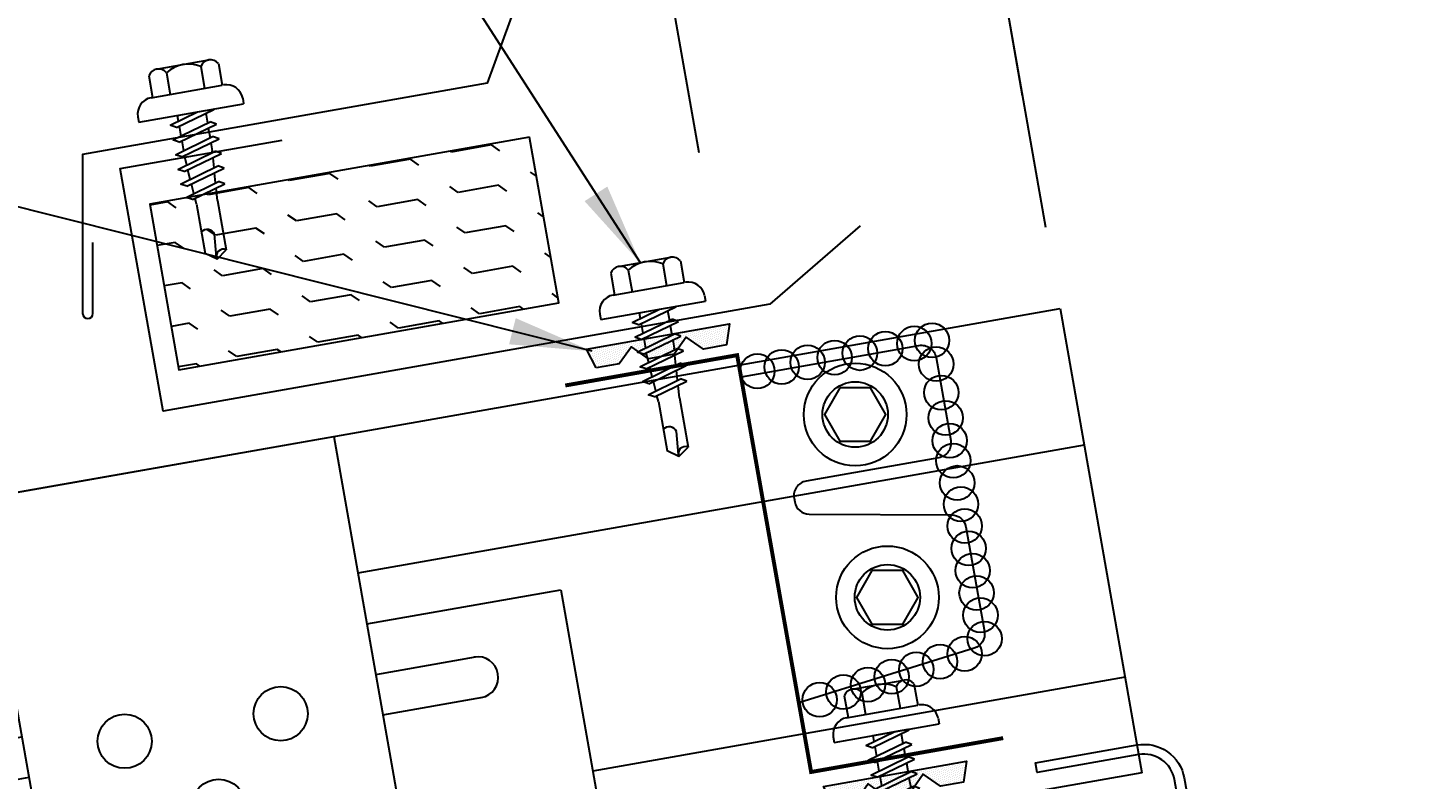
# Model space of a CAD drawing. Extents: x 0.1 to 45.2, y 9.8 to 35.6.
# Drawn here: x 11.17 to 19.65, y 22.79 to 27.36 of the extents above; entities that cross this region are included whole.
import ezdxf

# ---------------------------------------------------------------- set-up
doc = ezdxf.new("R2010")
doc.units = 0
doc.header["$LTSCALE"] = 4
doc.header["$MEASUREMENT"] = 0
doc.layers.get('0').update_dxf_attribs({"linetype": 'CONTINUOUS'})
doc.layers.get('DEFPOINTS').update_dxf_attribs({"linetype": 'CONTINUOUS'})
for name, color, linetype in [('CLIP', 5, 'CONTINUOUS'), ('CLO', 3, 'CONTINUOUS'), ('DIM', 2, 'CONTINUOUS'), ('FASTENER', 9, 'CONTINUOUS'), ('HATCH', 8, 'CONTINUOUS'), ('PANEL', 11, 'CONTINUOUS'), ('STLA', 10, 'CONTINUOUS'), ('TAPE', 8, 'CONTINUOUS'), ('THERMAL', 8, 'CONTINUOUS'), ('TRIM', 6, 'CONTINUOUS')]:
    doc.layers.add(name, color=color, linetype=linetype)
doc.styles.add('TEXT1', font='ROMANS.shx', dxfattribs={"width": 0.75, "height": 0.375})
doc.dimstyles.new('DETAIL', dxfattribs={"dimscale": 4, "dimtxt": 0.09375, "dimasz": 0.0625, "dimexe": 0.0625, "dimexo": 0.125, "dimgap": 0.0625, "dimtad": 1, "dimdec": 4, "dimzin": 3, "dimdsep": 46, "dimlunit": 4, "dimtxsty": 'TEXT1', "dimblk": 'ARCHTICK', "dimcen": 0.0625, "dimclrd": 7, "dimclre": 7, "dimclrt": 2, "dimadec": 0, "dimazin": 0, "dimtfac": 0.59375, "dimtdec": 4, "dimtmove": 0, "dimatfit": 3, "dimfxl": 0, "dimfrac": 2, "dimtolj": 1, "dimtzin": 3, "dimarcsym": 0})
doc.dimstyles.new('DETAIL$7', dxfattribs={"dimscale": 4, "dimtxt": 0.09375, "dimasz": 0.125, "dimexe": 0.0625, "dimexo": 0.125, "dimgap": 0.0625, "dimtad": 1, "dimdec": 4, "dimzin": 3, "dimdsep": 46, "dimlunit": 4, "dimtxsty": 'TEXT1', "dimblk": 'ARCHTICK', "dimcen": 0.0625, "dimclrd": 7, "dimclre": 7, "dimclrt": 2, "dimadec": 0, "dimazin": 0, "dimtfac": 1, "dimtdec": 4, "dimtmove": 0, "dimatfit": 3, "dimfxl": 0, "dimfrac": 2, "dimtolj": 1, "dimtzin": 3, "dimarcsym": 0})

# ---------------------------------------------------------------- blocks, each defined once
blk = doc.blocks.new('_ArchTick')
at = {"color": 0, "linetype": 'ByBlock', "const_width": 0.15}
blk.add_lwpolyline([(-0.5, -0.5), (0.5, 0.5)], dxfattribs=at)
blk = doc.blocks.new('*D6')
at = {"layer": 'DEFPOINTS', "color": 0}
for p in [(14.2039, 32.5458), (17.3093, 26.4518), (15.3397, 26.1045)]:
    blk.add_point(p, dxfattribs=at)
at = {"layer": 'DIM', "color": 7, "lineweight": -2}
for p, q in [((17.2225, 26.9442), (16.1301, 33.1393)), ((16.1735, 32.8931), (14.2039, 32.5458)), ((15.2529, 26.5969), (14.1605, 32.792))]:
    blk.add_line(p, q, dxfattribs=at)
at = {"layer": 'DIM', "color": 7, "lineweight": -2, "xscale": 0.25, "yscale": 0.25, "zscale": 0.25}
for p, rotation in [((16.1735, 32.8931), 9.999999999999886), ((14.2039, 32.5458), 189.9999999999999)]:
    blk.add_blockref('_ArchTick', p, dxfattribs=dict(at, rotation=rotation))
at = {"layer": 'DIM', "color": 2, "insert": (15.1066, 33.1855), "char_height": 0.375, "attachment_point": 5, "rotation": 10, "style": 'TEXT1'}
blk.add_mtext('\\A1;2"', dxfattribs=at)
blk = doc.blocks.new('*D5')
at = {"layer": 'DEFPOINTS', "color": 0}
for p in [(21.0976, 33.7613), (17.4506, 25.6508), (22.9585, 23.2076)]:
    blk.add_point(p, dxfattribs=at)
at = {"layer": 'DIM', "color": 7, "lineweight": -2}
for p, q in [((22.8717, 23.7), (21.0542, 34.0075)), ((16.1735, 32.8931), (21.0976, 33.7613)), ((17.3637, 26.1432), (16.1301, 33.1393))]:
    blk.add_line(p, q, dxfattribs=at)
at = {"layer": 'DIM', "color": 7, "lineweight": -2, "xscale": 0.25, "yscale": 0.25, "zscale": 0.25}
for p, rotation in [((21.0976, 33.7613), 10), ((16.1735, 32.8931), 190)]:
    blk.add_blockref('_ArchTick', p, dxfattribs=dict(at, rotation=rotation))
at = {"layer": 'DIM', "color": 2, "insert": (18.5534, 33.7932), "char_height": 0.375, "attachment_point": 5, "rotation": 10, "style": 'TEXT1'}
blk.add_mtext('\\A1;5"', dxfattribs=at)
blk = doc.blocks.new('A$C40D92978')
at = {"layer": 'CLO', "const_width": 0.0239}
blk.add_lwpolyline([(2.668, 0.22), (1.4986, 0.0138), (1.0484, 2.5509), (0.0021, 2.3664)], dxfattribs=at)
at = {"layer": 'CLO'}
blk.add_lwpolyline([(1.0744, 2.4192), (2.1552, 2.6098, -0.414214), (2.2595, 2.5368), (2.3487, 2.031, -0.414214), (2.2757, 1.9268), (1.4681, 1.7844, 0.414214), (1.3951, 1.6801), (1.399, 1.6581, 0.362577), (1.4872, 1.5837), (2.3532, 1.5794, -0.362577), (2.4414, 1.5051), (2.5536, 0.8692, -0.377256), (2.4917, 0.7677), (1.4244, 0.4348)], format="xyb", dxfattribs=at)
blk = doc.blocks.new('*X8')
at = {"color": 0}
for p, q in [((-0.4336, 0.1348), (-0.4336, 0.1348)), ((-0.4336, 0.123), (-0.4336, 0.123)), ((-0.4219, 0.1406), (-0.4219, 0.1406)), ((-0.4219, 0.1289), (-0.4219, 0.1289)), ((-0.4219, 0.1172), (-0.4219, 0.1172)), ((-0.4219, 0.1055), (-0.4219, 0.1055)), ((-0.4219, 0.0937), (-0.4219, 0.0937)), ((-0.4102, 0.1348), (-0.4102, 0.1348)), ((-0.4102, 0.123), (-0.4102, 0.123)), ((-0.4102, 0.1113), (-0.4102, 0.1113)), ((-0.4102, 0.0996), (-0.4102, 0.0996)), ((-0.4102, 0.0879), (-0.4102, 0.0879)), ((-0.3984, 0.1406), (-0.3984, 0.1406)), ((-0.3984, 0.1289), (-0.3984, 0.1289)), ((-0.3984, 0.1172), (-0.3984, 0.1172)), ((-0.3984, 0.1055), (-0.3984, 0.1055)), ((-0.3984, 0.0937), (-0.3984, 0.0937)), ((-0.3867, 0.1348), (-0.3867, 0.1348)), ((-0.3867, 0.123), (-0.3867, 0.123)), ((-0.3867, 0.1113), (-0.3867, 0.1113)), ((-0.3867, 0.0996), (-0.3867, 0.0996)), ((-0.3867, 0.0879), (-0.3867, 0.0879)), ((-0.375, 0.1406), (-0.375, 0.1406)), ((-0.375, 0.1289), (-0.375, 0.1289)), ((-0.375, 0.1172), (-0.375, 0.1172)), ((-0.375, 0.1055), (-0.375, 0.1055)), ((-0.375, 0.0937), (-0.375, 0.0937)), ((-0.3633, 0.1348), (-0.3633, 0.1348)), ((-0.3633, 0.123), (-0.3633, 0.123)), ((-0.3633, 0.1113), (-0.3633, 0.1113)), ((-0.3633, 0.0996), (-0.3633, 0.0996)), ((-0.3633, 0.0879), (-0.3633, 0.0879)), ((-0.3516, 0.1406), (-0.3516, 0.1406)), ((-0.3516, 0.1289), (-0.3516, 0.1289)), ((-0.3516, 0.1172), (-0.3516, 0.1172)), ((-0.3516, 0.1055), (-0.3516, 0.1055)), ((-0.3516, 0.0937), (-0.3516, 0.0937)), ((-0.3398, 0.1348), (-0.3398, 0.1348)), ((-0.3398, 0.123), (-0.3398, 0.123)), ((-0.3398, 0.1113), (-0.3398, 0.1113)), ((-0.3398, 0.0996), (-0.3398, 0.0996)), ((-0.3398, 0.0879), (-0.3398, 0.0879)), ((-0.3281, 0.1406), (-0.3281, 0.1406)), ((-0.3281, 0.1289), (-0.3281, 0.1289)), ((-0.3281, 0.1172), (-0.3281, 0.1172)), ((-0.3281, 0.1055), (-0.3281, 0.1055)), ((-0.3281, 0.0937), (-0.3281, 0.0937)), ((-0.3164, 0.1348), (-0.3164, 0.1348)), ((-0.3164, 0.123), (-0.3164, 0.123)), ((-0.3164, 0.1113), (-0.3164, 0.1113)), ((-0.3164, 0.0996), (-0.3164, 0.0996)), ((-0.3164, 0.0879), (-0.3164, 0.0879)), ((-0.3047, 0.1406), (-0.3047, 0.1406)), ((-0.3047, 0.1289), (-0.3047, 0.1289)), ((-0.3047, 0.1172), (-0.3047, 0.1172)), ((-0.3047, 0.1055), (-0.3047, 0.1055)), ((-0.3047, 0.0937), (-0.3047, 0.0937)), ((-0.293, 0.1348), (-0.293, 0.1348)), ((-0.293, 0.123), (-0.293, 0.123)), ((-0.293, 0.1113), (-0.293, 0.1113)), ((-0.293, 0.0996), (-0.293, 0.0996)), ((-0.293, 0.0879), (-0.293, 0.0879)), ((-0.2812, 0.1406), (-0.2812, 0.1406)), ((-0.2812, 0.1289), (-0.2812, 0.1289)), ((-0.2812, 0.1172), (-0.2812, 0.1172)), ((-0.2812, 0.1055), (-0.2812, 0.1055)), ((-0.2812, 0.0937), (-0.2812, 0.0937)), ((-0.2695, 0.1348), (-0.2695, 0.1348)), ((-0.2695, 0.123), (-0.2695, 0.123)), ((-0.2695, 0.1113), (-0.2695, 0.1113)), ((-0.2695, 0.0996), (-0.2695, 0.0996)), ((-0.2695, 0.0879), (-0.2695, 0.0879)), ((-0.2578, 0.1406), (-0.2578, 0.1406)), ((-0.2578, 0.1289), (-0.2578, 0.1289)), ((-0.2578, 0.1172), (-0.2578, 0.1172)), ((-0.2578, 0.1055), (-0.2578, 0.1055)), ((-0.2578, 0.0937), (-0.2578, 0.0937)), ((-0.2461, 0.1348), (-0.2461, 0.1348)), ((-0.2461, 0.123), (-0.2461, 0.123)), ((-0.2461, 0.1113), (-0.2461, 0.1113)), ((-0.2461, 0.0996), (-0.2461, 0.0996)), ((-0.2461, 0.0879), (-0.2461, 0.0879)), ((-0.2344, 0.1406), (-0.2344, 0.1406)), ((-0.2344, 0.1289), (-0.2344, 0.1289)), ((-0.2344, 0.1172), (-0.2344, 0.1172)), ((-0.2344, 0.1055), (-0.2344, 0.1055)), ((-0.2344, 0.0937), (-0.2344, 0.0937)), ((-0.2227, 0.1348), (-0.2227, 0.1348)), ((-0.2227, 0.123), (-0.2227, 0.123)), ((-0.2227, 0.1113), (-0.2227, 0.1113)), ((-0.2227, 0.0996), (-0.2227, 0.0996)), ((-0.2227, 0.0879), (-0.2227, 0.0879)), ((-0.2109, 0.1406), (-0.2109, 0.1406)), ((-0.2109, 0.1289), (-0.2109, 0.1289)), ((-0.2109, 0.1172), (-0.2109, 0.1172)), ((-0.2109, 0.1055), (-0.2109, 0.1055)), ((-0.2109, 0.0937), (-0.2109, 0.0937)), ((-0.1992, 0.1348), (-0.1992, 0.1348)), ((-0.1992, 0.123), (-0.1992, 0.123)), ((-0.1992, 0.1113), (-0.1992, 0.1113)), ((-0.1992, 0.0996), (-0.1992, 0.0996)), ((-0.1992, 0.0879), (-0.1992, 0.0879)), ((-0.1875, 0.1406), (-0.1875, 0.1406)), ((-0.1875, 0.1289), (-0.1875, 0.1289)), ((-0.1875, 0.1172), (-0.1875, 0.1172)), ((-0.1875, 0.1055), (-0.1875, 0.1055)), ((-0.1875, 0.0937), (-0.1875, 0.0937)), ((-0.1758, 0.1348), (-0.1758, 0.1348)), ((-0.1758, 0.123), (-0.1758, 0.123)), ((-0.1758, 0.1113), (-0.1758, 0.1113)), ((-0.1641, 0.1406), (-0.1641, 0.1406)), ((-0.1641, 0.1289), (-0.1641, 0.1289)), ((-0.1641, 0.1172), (-0.1641, 0.1172)), ((-0.1641, 0.1055), (-0.1641, 0.1055)), ((-0.1523, 0.1348), (-0.1523, 0.1348)), ((-0.1523, 0.123), (-0.1523, 0.123)), ((-0.1523, 0.1113), (-0.1523, 0.1113)), ((-0.1523, 0.0996), (-0.1523, 0.0996)), ((-0.1406, 0.1406), (-0.1406, 0.1406)), ((-0.1406, 0.1289), (-0.1406, 0.1289)), ((-0.1406, 0.1172), (-0.1406, 0.1172)), ((-0.1406, 0.1055), (-0.1406, 0.1055)), ((-0.1406, 0.0937), (-0.1406, 0.0937)), ((-0.1289, 0.1348), (-0.1289, 0.1348)), ((-0.1289, 0.123), (-0.1289, 0.123)), ((-0.1289, 0.1113), (-0.1289, 0.1113)), ((-0.1289, 0.0996), (-0.1289, 0.0996)), ((-0.1289, 0.0879), (-0.1289, 0.0879)), ((-0.1172, 0.1406), (-0.1172, 0.1406)), ((-0.1172, 0.1289), (-0.1172, 0.1289)), ((-0.1172, 0.1172), (-0.1172, 0.1172)), ((-0.1172, 0.1055), (-0.1172, 0.1055)), ((-0.1172, 0.0937), (-0.1172, 0.0937)), ((-0.1055, 0.1348), (-0.1055, 0.1348)), ((-0.1055, 0.123), (-0.1055, 0.123)), ((-0.1055, 0.1113), (-0.1055, 0.1113)), ((-0.1055, 0.0996), (-0.1055, 0.0996)), ((-0.1055, 0.0879), (-0.1055, 0.0879)), ((-0.0937, 0.1406), (-0.0937, 0.1406)), ((-0.0937, 0.1289), (-0.0937, 0.1289)), ((-0.0937, 0.1172), (-0.0937, 0.1172)), ((-0.0937, 0.1055), (-0.0937, 0.1055)), ((-0.0937, 0.0937), (-0.0937, 0.0937)), ((-0.082, 0.1348), (-0.082, 0.1348)), ((-0.082, 0.123), (-0.082, 0.123)), ((-0.082, 0.1113), (-0.082, 0.1113)), ((-0.082, 0.0996), (-0.082, 0.0996)), ((-0.082, 0.0879), (-0.082, 0.0879)), ((-0.0703, 0.1406), (-0.0703, 0.1406)), ((-0.0703, 0.1289), (-0.0703, 0.1289)), ((-0.0703, 0.1172), (-0.0703, 0.1172)), ((-0.0703, 0.1055), (-0.0703, 0.1055)), ((-0.0703, 0.0937), (-0.0703, 0.0937)), ((-0.0586, 0.1348), (-0.0586, 0.1348)), ((-0.0586, 0.123), (-0.0586, 0.123)), ((-0.0586, 0.1113), (-0.0586, 0.1113)), ((-0.0586, 0.0996), (-0.0586, 0.0996)), ((-0.0586, 0.0879), (-0.0586, 0.0879)), ((-0.0469, 0.1406), (-0.0469, 0.1406)), ((-0.0469, 0.1289), (-0.0469, 0.1289)), ((-0.0469, 0.1172), (-0.0469, 0.1172)), ((-0.0469, 0.1055), (-0.0469, 0.1055)), ((-0.0469, 0.0937), (-0.0469, 0.0937)), ((-0.0352, 0.1348), (-0.0352, 0.1348)), ((-0.0352, 0.123), (-0.0352, 0.123)), ((-0.0352, 0.1113), (-0.0352, 0.1113)), ((-0.0352, 0.0996), (-0.0352, 0.0996)), ((-0.0352, 0.0879), (-0.0352, 0.0879)), ((-0.0234, 0.1406), (-0.0234, 0.1406)), ((-0.0234, 0.1289), (-0.0234, 0.1289)), ((-0.0234, 0.1172), (-0.0234, 0.1172)), ((-0.0234, 0.1055), (-0.0234, 0.1055)), ((-0.0234, 0.0937), (-0.0234, 0.0937)), ((-0.0117, 0.1348), (-0.0117, 0.1348)), ((-0.0117, 0.123), (-0.0117, 0.123)), ((-0.0117, 0.1113), (-0.0117, 0.1113)), ((-0.0117, 0.0996), (-0.0117, 0.0996)), ((-0.0117, 0.0879), (-0.0117, 0.0879)), ((0, 0.1406), (0, 0.1406)), ((0, 0.1289), (0, 0.1289)), ((0, 0.1172), (0, 0.1172)), ((0, 0.1055), (0, 0.1055)), ((0, 0.0937), (0, 0.0937)), ((0.0117, 0.1348), (0.0117, 0.1348)), ((0.0117, 0.123), (0.0117, 0.123)), ((0.0117, 0.1113), (0.0117, 0.1113)), ((0.0117, 0.0996), (0.0117, 0.0996)), ((0.0117, 0.0879), (0.0117, 0.0879)), ((0.0234, 0.1406), (0.0234, 0.1406)), ((0.0234, 0.1289), (0.0234, 0.1289)), ((0.0234, 0.1172), (0.0234, 0.1172)), ((0.0234, 0.1055), (0.0234, 0.1055)), ((0.0234, 0.0937), (0.0234, 0.0937)), ((0.0352, 0.1348), (0.0352, 0.1348)), ((0.0352, 0.123), (0.0352, 0.123)), ((0.0352, 0.1113), (0.0352, 0.1113)), ((0.0352, 0.0996), (0.0352, 0.0996)), ((0.0352, 0.0879), (0.0352, 0.0879)), ((0.0469, 0.1406), (0.0469, 0.1406)), ((0.0469, 0.1289), (0.0469, 0.1289)), ((0.0469, 0.1172), (0.0469, 0.1172)), ((0.0469, 0.1055), (0.0469, 0.1055)), ((0.0469, 0.0937), (0.0469, 0.0937)), ((0.0586, 0.1348), (0.0586, 0.1348)), ((0.0586, 0.123), (0.0586, 0.123)), ((0.0586, 0.1113), (0.0586, 0.1113)), ((0.0586, 0.0996), (0.0586, 0.0996)), ((0.0586, 0.0879), (0.0586, 0.0879)), ((0.0703, 0.1406), (0.0703, 0.1406)), ((0.0703, 0.1289), (0.0703, 0.1289)), ((0.0703, 0.1172), (0.0703, 0.1172)), ((0.0703, 0.1055), (0.0703, 0.1055)), ((0.0703, 0.0937), (0.0703, 0.0937)), ((0.082, 0.1348), (0.082, 0.1348)), ((0.082, 0.123), (0.082, 0.123)), ((0.082, 0.1113), (0.082, 0.1113)), ((0.082, 0.0996), (0.082, 0.0996)), ((0.082, 0.0879), (0.082, 0.0879)), ((0.0937, 0.1406), (0.0937, 0.1406)), ((0.0937, 0.1289), (0.0937, 0.1289)), ((0.0937, 0.1172), (0.0937, 0.1172)), ((0.0937, 0.1055), (0.0937, 0.1055)), ((0.0937, 0.0937), (0.0937, 0.0937)), ((0.1055, 0.1348), (0.1055, 0.1348)), ((0.1055, 0.123), (0.1055, 0.123)), ((0.1055, 0.1113), (0.1055, 0.1113)), ((0.1055, 0.0996), (0.1055, 0.0996)), ((0.1055, 0.0879), (0.1055, 0.0879)), ((0.1172, 0.1406), (0.1172, 0.1406)), ((0.1172, 0.1289), (0.1172, 0.1289)), ((0.1172, 0.1172), (0.1172, 0.1172)), ((0.1172, 0.1055), (0.1172, 0.1055)), ((0.1172, 0.0937), (0.1172, 0.0937)), ((0.1289, 0.1348), (0.1289, 0.1348)), ((0.1289, 0.123), (0.1289, 0.123)), ((0.1289, 0.1113), (0.1289, 0.1113)), ((0.1289, 0.0996), (0.1289, 0.0996)), ((0.1289, 0.0879), (0.1289, 0.0879)), ((0.1406, 0.1406), (0.1406, 0.1406)), ((0.1406, 0.1289), (0.1406, 0.1289)), ((0.1406, 0.1172), (0.1406, 0.1172)), ((0.1406, 0.1055), (0.1406, 0.1055)), ((0.1406, 0.0937), (0.1406, 0.0937)), ((0.1523, 0.1348), (0.1523, 0.1348)), ((0.1523, 0.123), (0.1523, 0.123)), ((0.1523, 0.1113), (0.1523, 0.1113)), ((0.1523, 0.0996), (0.1523, 0.0996)), ((0.1641, 0.1406), (0.1641, 0.1406)), ((0.1641, 0.1289), (0.1641, 0.1289)), ((0.1641, 0.1172), (0.1641, 0.1172)), ((0.1641, 0.1055), (0.1641, 0.1055)), ((0.1758, 0.1348), (0.1758, 0.1348)), ((0.1758, 0.123), (0.1758, 0.123)), ((0.1758, 0.1113), (0.1758, 0.1113)), ((0.1875, 0.1406), (0.1875, 0.1406)), ((0.1875, 0.1289), (0.1875, 0.1289)), ((0.1875, 0.1172), (0.1875, 0.1172)), ((0.1875, 0.1055), (0.1875, 0.1055)), ((0.1875, 0.0937), (0.1875, 0.0937)), ((0.1992, 0.1348), (0.1992, 0.1348)), ((0.1992, 0.123), (0.1992, 0.123)), ((0.1992, 0.1113), (0.1992, 0.1113)), ((0.1992, 0.0996), (0.1992, 0.0996)), ((0.1992, 0.0879), (0.1992, 0.0879)), ((0.2109, 0.1406), (0.2109, 0.1406)), ((0.2109, 0.1289), (0.2109, 0.1289)), ((0.2109, 0.1172), (0.2109, 0.1172)), ((0.2109, 0.1055), (0.2109, 0.1055)), ((0.2109, 0.0937), (0.2109, 0.0937)), ((0.2227, 0.1348), (0.2227, 0.1348)), ((0.2227, 0.123), (0.2227, 0.123)), ((0.2227, 0.1113), (0.2227, 0.1113)), ((0.2227, 0.0996), (0.2227, 0.0996)), ((0.2227, 0.0879), (0.2227, 0.0879)), ((0.2344, 0.1406), (0.2344, 0.1406)), ((0.2344, 0.1289), (0.2344, 0.1289)), ((0.2344, 0.1172), (0.2344, 0.1172)), ((0.2344, 0.1055), (0.2344, 0.1055)), ((0.2344, 0.0937), (0.2344, 0.0937)), ((0.2461, 0.1348), (0.2461, 0.1348)), ((0.2461, 0.123), (0.2461, 0.123)), ((0.2461, 0.1113), (0.2461, 0.1113)), ((0.2461, 0.0996), (0.2461, 0.0996)), ((0.2461, 0.0879), (0.2461, 0.0879)), ((0.2578, 0.1406), (0.2578, 0.1406)), ((0.2578, 0.1289), (0.2578, 0.1289)), ((0.2578, 0.1172), (0.2578, 0.1172)), ((0.2578, 0.1055), (0.2578, 0.1055)), ((0.2578, 0.0937), (0.2578, 0.0937)), ((0.2695, 0.1348), (0.2695, 0.1348)), ((0.2695, 0.123), (0.2695, 0.123)), ((0.2695, 0.1113), (0.2695, 0.1113)), ((0.2695, 0.0996), (0.2695, 0.0996)), ((0.2695, 0.0879), (0.2695, 0.0879)), ((0.2812, 0.1406), (0.2812, 0.1406)), ((0.2812, 0.1289), (0.2812, 0.1289)), ((0.2812, 0.1172), (0.2812, 0.1172)), ((0.2812, 0.1055), (0.2812, 0.1055)), ((0.2812, 0.0937), (0.2812, 0.0937)), ((0.293, 0.1348), (0.293, 0.1348)), ((0.293, 0.123), (0.293, 0.123)), ((0.293, 0.1113), (0.293, 0.1113)), ((0.293, 0.0996), (0.293, 0.0996)), ((0.293, 0.0879), (0.293, 0.0879)), ((0.3047, 0.1406), (0.3047, 0.1406)), ((0.3047, 0.1289), (0.3047, 0.1289)), ((0.3047, 0.1172), (0.3047, 0.1172)), ((0.3047, 0.1055), (0.3047, 0.1055)), ((0.3047, 0.0937), (0.3047, 0.0937)), ((0.3164, 0.1348), (0.3164, 0.1348)), ((0.3164, 0.123), (0.3164, 0.123)), ((0.3164, 0.1113), (0.3164, 0.1113)), ((0.3164, 0.0996), (0.3164, 0.0996)), ((0.3164, 0.0879), (0.3164, 0.0879)), ((0.3281, 0.1406), (0.3281, 0.1406)), ((0.3281, 0.1289), (0.3281, 0.1289)), ((0.3281, 0.1172), (0.3281, 0.1172)), ((0.3281, 0.1055), (0.3281, 0.1055)), ((0.3281, 0.0937), (0.3281, 0.0937)), ((0.3398, 0.1348), (0.3398, 0.1348)), ((0.3398, 0.123), (0.3398, 0.123)), ((0.3398, 0.1113), (0.3398, 0.1113)), ((0.3398, 0.0996), (0.3398, 0.0996)), ((0.3398, 0.0879), (0.3398, 0.0879)), ((0.3516, 0.1406), (0.3516, 0.1406)), ((0.3516, 0.1289), (0.3516, 0.1289)), ((0.3516, 0.1172), (0.3516, 0.1172)), ((0.3516, 0.1055), (0.3516, 0.1055)), ((0.3516, 0.0937), (0.3516, 0.0937)), ((0.3633, 0.1348), (0.3633, 0.1348)), ((0.3633, 0.123), (0.3633, 0.123)), ((0.3633, 0.1113), (0.3633, 0.1113)), ((0.3633, 0.0996), (0.3633, 0.0996)), ((0.3633, 0.0879), (0.3633, 0.0879)), ((0.375, 0.1406), (0.375, 0.1406)), ((0.375, 0.1289), (0.375, 0.1289)), ((0.375, 0.1172), (0.375, 0.1172)), ((0.375, 0.1055), (0.375, 0.1055)), ((0.375, 0.0937), (0.375, 0.0937)), ((0.3867, 0.1348), (0.3867, 0.1348)), ((0.3867, 0.123), (0.3867, 0.123)), ((0.3867, 0.1113), (0.3867, 0.1113)), ((0.3867, 0.0996), (0.3867, 0.0996)), ((0.3867, 0.0879), (0.3867, 0.0879)), ((0.3984, 0.1406), (0.3984, 0.1406)), ((0.3984, 0.1289), (0.3984, 0.1289)), ((0.3984, 0.1172), (0.3984, 0.1172)), ((0.3984, 0.1055), (0.3984, 0.1055)), ((0.3984, 0.0937), (0.3984, 0.0937)), ((0.4102, 0.1348), (0.4102, 0.1348)), ((0.4102, 0.123), (0.4102, 0.123)), ((0.4102, 0.1113), (0.4102, 0.1113)), ((0.4102, 0.0996), (0.4102, 0.0996)), ((0.4102, 0.0879), (0.4102, 0.0879)), ((0.4219, 0.1406), (0.4219, 0.1406)), ((0.4219, 0.1289), (0.4219, 0.1289)), ((0.4219, 0.1172), (0.4219, 0.1172)), ((0.4219, 0.1055), (0.4219, 0.1055)), ((0.4219, 0.0937), (0.4219, 0.0937)), ((0.4336, 0.1348), (0.4336, 0.1348)), ((0.4336, 0.123), (0.4336, 0.123)), ((-0.4219, 0.082), (-0.4219, 0.082)), ((-0.4102, 0.0762), (-0.4102, 0.0762)), ((-0.4102, 0.0645), (-0.4102, 0.0645)), ((-0.4102, 0.0527), (-0.4102, 0.0527)), ((-0.4102, 0.041), (-0.4102, 0.041)), ((-0.3984, 0.082), (-0.3984, 0.082)), ((-0.3984, 0.0703), (-0.3984, 0.0703)), ((-0.3984, 0.0586), (-0.3984, 0.0586)), ((-0.3984, 0.0469), (-0.3984, 0.0469)), ((-0.3984, 0.0352), (-0.3984, 0.0352)), ((-0.3984, 0.0234), (-0.3984, 0.0234)), ((-0.3867, 0.0762), (-0.3867, 0.0762)), ((-0.3867, 0.0645), (-0.3867, 0.0645)), ((-0.3867, 0.0527), (-0.3867, 0.0527)), ((-0.3867, 0.041), (-0.3867, 0.041)), ((-0.3867, 0.0293), (-0.3867, 0.0293)), ((-0.375, 0.082), (-0.375, 0.082)), ((-0.375, 0.0703), (-0.375, 0.0703)), ((-0.375, 0.0586), (-0.375, 0.0586)), ((-0.375, 0.0469), (-0.375, 0.0469)), ((-0.375, 0.0352), (-0.375, 0.0352)), ((-0.375, 0.0234), (-0.375, 0.0234)), ((-0.3633, 0.0762), (-0.3633, 0.0762)), ((-0.3633, 0.0645), (-0.3633, 0.0645)), ((-0.3633, 0.0527), (-0.3633, 0.0527)), ((-0.3633, 0.041), (-0.3633, 0.041)), ((-0.3633, 0.0293), (-0.3633, 0.0293)), ((-0.3516, 0.082), (-0.3516, 0.082)), ((-0.3516, 0.0703), (-0.3516, 0.0703)), ((-0.3516, 0.0586), (-0.3516, 0.0586)), ((-0.3516, 0.0469), (-0.3516, 0.0469)), ((-0.3516, 0.0352), (-0.3516, 0.0352)), ((-0.3516, 0.0234), (-0.3516, 0.0234)), ((-0.3398, 0.0762), (-0.3398, 0.0762)), ((-0.3398, 0.0645), (-0.3398, 0.0645)), ((-0.3398, 0.0527), (-0.3398, 0.0527)), ((-0.3398, 0.041), (-0.3398, 0.041)), ((-0.3398, 0.0293), (-0.3398, 0.0293)), ((-0.3281, 0.082), (-0.3281, 0.082)), ((-0.3281, 0.0703), (-0.3281, 0.0703)), ((-0.3281, 0.0586), (-0.3281, 0.0586)), ((-0.3281, 0.0469), (-0.3281, 0.0469)), ((-0.3281, 0.0352), (-0.3281, 0.0352)), ((-0.3281, 0.0234), (-0.3281, 0.0234)), ((-0.3164, 0.0762), (-0.3164, 0.0762)), ((-0.3164, 0.0645), (-0.3164, 0.0645)), ((-0.3164, 0.0527), (-0.3164, 0.0527)), ((-0.3164, 0.041), (-0.3164, 0.041)), ((-0.3164, 0.0293), (-0.3164, 0.0293)), ((-0.3047, 0.082), (-0.3047, 0.082)), ((-0.3047, 0.0703), (-0.3047, 0.0703)), ((-0.3047, 0.0586), (-0.3047, 0.0586)), ((-0.3047, 0.0469), (-0.3047, 0.0469)), ((-0.3047, 0.0352), (-0.3047, 0.0352)), ((-0.3047, 0.0234), (-0.3047, 0.0234)), ((-0.293, 0.0762), (-0.293, 0.0762)), ((-0.293, 0.0645), (-0.293, 0.0645)), ((-0.293, 0.0527), (-0.293, 0.0527)), ((-0.293, 0.041), (-0.293, 0.041)), ((-0.293, 0.0293), (-0.293, 0.0293)), ((-0.2812, 0.082), (-0.2812, 0.082)), ((-0.2812, 0.0703), (-0.2812, 0.0703)), ((-0.2812, 0.0586), (-0.2812, 0.0586)), ((-0.2812, 0.0469), (-0.2812, 0.0469)), ((-0.2812, 0.0352), (-0.2812, 0.0352)), ((-0.2812, 0.0234), (-0.2812, 0.0234)), ((-0.2695, 0.0762), (-0.2695, 0.0762)), ((-0.2695, 0.0645), (-0.2695, 0.0645)), ((-0.2695, 0.0527), (-0.2695, 0.0527)), ((-0.2695, 0.041), (-0.2695, 0.041)), ((-0.2695, 0.0293), (-0.2695, 0.0293)), ((-0.2578, 0.082), (-0.2578, 0.082)), ((-0.2578, 0.0703), (-0.2578, 0.0703)), ((-0.2578, 0.0586), (-0.2578, 0.0586)), ((-0.2578, 0.0469), (-0.2578, 0.0469)), ((-0.2578, 0.0352), (-0.2578, 0.0352)), ((-0.2578, 0.0234), (-0.2578, 0.0234)), ((-0.2461, 0.0762), (-0.2461, 0.0762)), ((-0.2461, 0.0645), (-0.2461, 0.0645)), ((-0.2461, 0.0527), (-0.2461, 0.0527)), ((-0.2461, 0.041), (-0.2461, 0.041)), ((-0.2344, 0.082), (-0.2344, 0.082)), ((-0.2344, 0.0703), (-0.2344, 0.0703)), ((-0.2344, 0.0586), (-0.2344, 0.0586)), ((-0.2344, 0.0469), (-0.2344, 0.0469)), ((-0.2227, 0.0762), (-0.2227, 0.0762)), ((-0.2227, 0.0645), (-0.2227, 0.0645)), ((-0.2109, 0.082), (-0.2109, 0.082)), ((-0.2109, 0.0703), (-0.2109, 0.0703)), ((-0.1406, 0.082), (-0.1406, 0.082)), ((-0.1289, 0.0762), (-0.1289, 0.0762)), ((-0.1172, 0.082), (-0.1172, 0.082)), ((-0.1172, 0.0703), (-0.1172, 0.0703)), ((-0.1172, 0.0586), (-0.1172, 0.0586)), ((-0.1055, 0.0762), (-0.1055, 0.0762)), ((-0.1055, 0.0645), (-0.1055, 0.0645)), ((-0.1055, 0.0527), (-0.1055, 0.0527)), ((-0.0937, 0.082), (-0.0937, 0.082)), ((-0.0937, 0.0703), (-0.0937, 0.0703)), ((-0.0937, 0.0586), (-0.0937, 0.0586)), ((-0.0937, 0.0469), (-0.0937, 0.0469)), ((-0.0937, 0.0352), (-0.0937, 0.0352)), ((-0.082, 0.0762), (-0.082, 0.0762)), ((-0.082, 0.0645), (-0.082, 0.0645)), ((-0.082, 0.0527), (-0.082, 0.0527)), ((-0.082, 0.041), (-0.082, 0.041)), ((-0.082, 0.0293), (-0.082, 0.0293)), ((-0.0703, 0.082), (-0.0703, 0.082)), ((-0.0703, 0.0703), (-0.0703, 0.0703)), ((-0.0703, 0.0586), (-0.0703, 0.0586)), ((-0.0703, 0.0469), (-0.0703, 0.0469)), ((-0.0703, 0.0352), (-0.0703, 0.0352)), ((-0.0703, 0.0234), (-0.0703, 0.0234)), ((-0.0586, 0.0762), (-0.0586, 0.0762)), ((-0.0586, 0.0645), (-0.0586, 0.0645)), ((-0.0586, 0.0527), (-0.0586, 0.0527)), ((-0.0586, 0.041), (-0.0586, 0.041)), ((-0.0586, 0.0293), (-0.0586, 0.0293)), ((-0.0469, 0.082), (-0.0469, 0.082)), ((-0.0469, 0.0703), (-0.0469, 0.0703)), ((-0.0469, 0.0586), (-0.0469, 0.0586)), ((-0.0469, 0.0469), (-0.0469, 0.0469)), ((-0.0469, 0.0352), (-0.0469, 0.0352)), ((-0.0469, 0.0234), (-0.0469, 0.0234)), ((-0.0352, 0.0762), (-0.0352, 0.0762)), ((-0.0352, 0.0645), (-0.0352, 0.0645)), ((-0.0352, 0.0527), (-0.0352, 0.0527)), ((-0.0352, 0.041), (-0.0352, 0.041)), ((-0.0352, 0.0293), (-0.0352, 0.0293)), ((-0.0234, 0.082), (-0.0234, 0.082)), ((-0.0234, 0.0703), (-0.0234, 0.0703)), ((-0.0234, 0.0586), (-0.0234, 0.0586)), ((-0.0234, 0.0469), (-0.0234, 0.0469)), ((-0.0234, 0.0352), (-0.0234, 0.0352)), ((-0.0234, 0.0234), (-0.0234, 0.0234)), ((-0.0117, 0.0762), (-0.0117, 0.0762)), ((-0.0117, 0.0645), (-0.0117, 0.0645)), ((-0.0117, 0.0527), (-0.0117, 0.0527)), ((-0.0117, 0.041), (-0.0117, 0.041)), ((-0.0117, 0.0293), (-0.0117, 0.0293)), ((0, 0.082), (0, 0.082)), ((0, 0.0703), (0, 0.0703)), ((0, 0.0586), (0, 0.0586)), ((0, 0.0469), (0, 0.0469)), ((0, 0.0352), (0, 0.0352)), ((0, 0.0234), (0, 0.0234)), ((0.0117, 0.0762), (0.0117, 0.0762)), ((0.0117, 0.0645), (0.0117, 0.0645)), ((0.0117, 0.0527), (0.0117, 0.0527)), ((0.0117, 0.041), (0.0117, 0.041)), ((0.0117, 0.0293), (0.0117, 0.0293)), ((0.0234, 0.082), (0.0234, 0.082)), ((0.0234, 0.0703), (0.0234, 0.0703)), ((0.0234, 0.0586), (0.0234, 0.0586)), ((0.0234, 0.0469), (0.0234, 0.0469)), ((0.0234, 0.0352), (0.0234, 0.0352)), ((0.0234, 0.0234), (0.0234, 0.0234)), ((0.0352, 0.0762), (0.0352, 0.0762)), ((0.0352, 0.0645), (0.0352, 0.0645)), ((0.0352, 0.0527), (0.0352, 0.0527)), ((0.0352, 0.041), (0.0352, 0.041)), ((0.0352, 0.0293), (0.0352, 0.0293)), ((0.0469, 0.082), (0.0469, 0.082)), ((0.0469, 0.0703), (0.0469, 0.0703)), ((0.0469, 0.0586), (0.0469, 0.0586)), ((0.0469, 0.0469), (0.0469, 0.0469)), ((0.0469, 0.0352), (0.0469, 0.0352)), ((0.0469, 0.0234), (0.0469, 0.0234)), ((0.0586, 0.0762), (0.0586, 0.0762)), ((0.0586, 0.0645), (0.0586, 0.0645)), ((0.0586, 0.0527), (0.0586, 0.0527)), ((0.0586, 0.041), (0.0586, 0.041)), ((0.0586, 0.0293), (0.0586, 0.0293)), ((0.0703, 0.082), (0.0703, 0.082)), ((0.0703, 0.0703), (0.0703, 0.0703)), ((0.0703, 0.0586), (0.0703, 0.0586)), ((0.0703, 0.0469), (0.0703, 0.0469)), ((0.0703, 0.0352), (0.0703, 0.0352)), ((0.0703, 0.0234), (0.0703, 0.0234)), ((0.082, 0.0762), (0.082, 0.0762)), ((0.082, 0.0645), (0.082, 0.0645)), ((0.082, 0.0527), (0.082, 0.0527)), ((0.082, 0.041), (0.082, 0.041)), ((0.082, 0.0293), (0.082, 0.0293)), ((0.0937, 0.082), (0.0937, 0.082)), ((0.0937, 0.0703), (0.0937, 0.0703)), ((0.0937, 0.0586), (0.0937, 0.0586)), ((0.0937, 0.0469), (0.0937, 0.0469)), ((0.0937, 0.0352), (0.0937, 0.0352)), ((0.1055, 0.0762), (0.1055, 0.0762)), ((0.1055, 0.0645), (0.1055, 0.0645)), ((0.1055, 0.0527), (0.1055, 0.0527)), ((0.1172, 0.082), (0.1172, 0.082)), ((0.1172, 0.0703), (0.1172, 0.0703)), ((0.1172, 0.0586), (0.1172, 0.0586)), ((0.1289, 0.0762), (0.1289, 0.0762)), ((0.1406, 0.082), (0.1406, 0.082)), ((0.2109, 0.082), (0.2109, 0.082)), ((0.2109, 0.0703), (0.2109, 0.0703)), ((0.2227, 0.0762), (0.2227, 0.0762)), ((0.2227, 0.0645), (0.2227, 0.0645)), ((0.2344, 0.082), (0.2344, 0.082)), ((0.2344, 0.0703), (0.2344, 0.0703)), ((0.2344, 0.0586), (0.2344, 0.0586)), ((0.2344, 0.0469), (0.2344, 0.0469)), ((0.2461, 0.0762), (0.2461, 0.0762)), ((0.2461, 0.0645), (0.2461, 0.0645)), ((0.2461, 0.0527), (0.2461, 0.0527)), ((0.2461, 0.041), (0.2461, 0.041)), ((0.2578, 0.082), (0.2578, 0.082)), ((0.2578, 0.0703), (0.2578, 0.0703)), ((0.2578, 0.0586), (0.2578, 0.0586)), ((0.2578, 0.0469), (0.2578, 0.0469)), ((0.2578, 0.0352), (0.2578, 0.0352)), ((0.2578, 0.0234), (0.2578, 0.0234)), ((0.2695, 0.0762), (0.2695, 0.0762)), ((0.2695, 0.0645), (0.2695, 0.0645)), ((0.2695, 0.0527), (0.2695, 0.0527)), ((0.2695, 0.041), (0.2695, 0.041)), ((0.2695, 0.0293), (0.2695, 0.0293)), ((0.2812, 0.082), (0.2812, 0.082)), ((0.2812, 0.0703), (0.2812, 0.0703)), ((0.2812, 0.0586), (0.2812, 0.0586)), ((0.2812, 0.0469), (0.2812, 0.0469)), ((0.2812, 0.0352), (0.2812, 0.0352)), ((0.2812, 0.0234), (0.2812, 0.0234)), ((0.293, 0.0762), (0.293, 0.0762)), ((0.293, 0.0645), (0.293, 0.0645)), ((0.293, 0.0527), (0.293, 0.0527)), ((0.293, 0.041), (0.293, 0.041)), ((0.293, 0.0293), (0.293, 0.0293)), ((0.3047, 0.082), (0.3047, 0.082)), ((0.3047, 0.0703), (0.3047, 0.0703)), ((0.3047, 0.0586), (0.3047, 0.0586)), ((0.3047, 0.0469), (0.3047, 0.0469)), ((0.3047, 0.0352), (0.3047, 0.0352)), ((0.3047, 0.0234), (0.3047, 0.0234)), ((0.3164, 0.0762), (0.3164, 0.0762)), ((0.3164, 0.0645), (0.3164, 0.0645)), ((0.3164, 0.0527), (0.3164, 0.0527)), ((0.3164, 0.041), (0.3164, 0.041)), ((0.3164, 0.0293), (0.3164, 0.0293)), ((0.3281, 0.082), (0.3281, 0.082)), ((0.3281, 0.0703), (0.3281, 0.0703)), ((0.3281, 0.0586), (0.3281, 0.0586)), ((0.3281, 0.0469), (0.3281, 0.0469)), ((0.3281, 0.0352), (0.3281, 0.0352)), ((0.3281, 0.0234), (0.3281, 0.0234)), ((0.3398, 0.0762), (0.3398, 0.0762)), ((0.3398, 0.0645), (0.3398, 0.0645)), ((0.3398, 0.0527), (0.3398, 0.0527)), ((0.3398, 0.041), (0.3398, 0.041)), ((0.3398, 0.0293), (0.3398, 0.0293)), ((0.3516, 0.082), (0.3516, 0.082)), ((0.3516, 0.0703), (0.3516, 0.0703)), ((0.3516, 0.0586), (0.3516, 0.0586)), ((0.3516, 0.0469), (0.3516, 0.0469)), ((0.3516, 0.0352), (0.3516, 0.0352)), ((0.3516, 0.0234), (0.3516, 0.0234)), ((0.3633, 0.0762), (0.3633, 0.0762)), ((0.3633, 0.0645), (0.3633, 0.0645)), ((0.3633, 0.0527), (0.3633, 0.0527)), ((0.3633, 0.041), (0.3633, 0.041)), ((0.3633, 0.0293), (0.3633, 0.0293)), ((0.375, 0.082), (0.375, 0.082)), ((0.375, 0.0703), (0.375, 0.0703)), ((0.375, 0.0586), (0.375, 0.0586)), ((0.375, 0.0469), (0.375, 0.0469)), ((0.375, 0.0352), (0.375, 0.0352)), ((0.375, 0.0234), (0.375, 0.0234)), ((0.3867, 0.0762), (0.3867, 0.0762)), ((0.3867, 0.0645), (0.3867, 0.0645)), ((0.3867, 0.0527), (0.3867, 0.0527)), ((0.3867, 0.041), (0.3867, 0.041)), ((0.3867, 0.0293), (0.3867, 0.0293)), ((0.3984, 0.082), (0.3984, 0.082)), ((0.3984, 0.0703), (0.3984, 0.0703)), ((0.3984, 0.0586), (0.3984, 0.0586)), ((0.3984, 0.0469), (0.3984, 0.0469)), ((0.3984, 0.0352), (0.3984, 0.0352)), ((0.3984, 0.0234), (0.3984, 0.0234)), ((0.4102, 0.0762), (0.4102, 0.0762)), ((0.4102, 0.0645), (0.4102, 0.0645)), ((0.4102, 0.0527), (0.4102, 0.0527)), ((0.4102, 0.041), (0.4102, 0.041)), ((0.4219, 0.082), (0.4219, 0.082))]:
    blk.add_line(p, q, dxfattribs=at)
blk = doc.blocks.new('MB_DBTAP')
at = {"layer": 'TAPE', "color": 9}
blk.add_lwpolyline([(-0.4033, 0.0185), (-0.442, 0.1413), (0.442, 0.1413), (0.4033, 0.0185), (0.26, 0.0185), (0.1696, 0.1089), (0.0792, 0.0185), (0, 0.0185), (-0.0792, 0.0185), (-0.1696, 0.1089), (-0.26, 0.0185)], close=True, dxfattribs=at)
at = {"layer": 'TAPE', "color": 251}
blk.add_blockref('*X8', (0, 0), dxfattribs=at)
blk = doc.blocks.new('FZ7')
at = {"layer": 'FASTENER'}
for p, q in [((-0.2154, 0.3051), (-0.2154, 0.1712)), ((-0.161, 0.3366), (0.161, 0.3366)), ((-0.1065, 0.3051), (-0.1065, 0.1712)), ((0.1065, 0.3051), (0.1065, 0.1712)), ((0.2154, 0.3051), (0.2154, 0.1712)), ((-0.224, 0.1712), (0.2154, 0.1712)), ((-0.324, 0.0712), (-0.324, 0.0369)), ((-0.324, 0.0369), (0.324, 0.0369)), ((-0.1392, -0.016), (0.0458, 0.0369)), ((-0.1035, -0.0361), (0.1392, 0.0333)), ((-0.0863, 0.0369), (-0.0863, -0.0008)), ((-0.0863, 0.0369), (0.0863, 0.0369)), ((0.0863, 0.0369), (0.1328, 0.0369)), ((0.0863, 0.0181), (0.0863, -0.0425)), ((0.1392, 0.0333), (0.1328, 0.0369)), ((0.324, 0.0712), (0.324, 0.0369)), ((-0.1035, -0.0361), (-0.1392, -0.016)), ((-0.1392, -0.1069), (0.1035, -0.0375)), ((-0.1035, -0.127), (0.1392, -0.0576)), ((-0.0863, -0.0311), (-0.0863, -0.0917)), ((0.0863, -0.0728), (0.0863, -0.1334)), ((0.1392, -0.0576), (0.1035, -0.0375)), ((-0.1035, -0.127), (-0.1392, -0.1069)), ((-0.1392, -0.1977), (0.1035, -0.1284)), ((-0.1035, -0.2178), (0.1392, -0.1485)), ((-0.0863, -0.122), (-0.0863, -0.1826)), ((0.0863, -0.1636), (0.0863, -0.2243)), ((0.1392, -0.1485), (0.1035, -0.1284)), ((-0.1035, -0.2178), (-0.1392, -0.1977)), ((-0.1392, -0.2886), (0.1035, -0.2193)), ((-0.1035, -0.3087), (0.1392, -0.2394)), ((-0.0863, -0.2129), (-0.0863, -0.2735)), ((0.0863, -0.2545), (0.0863, -0.3152)), ((0.1392, -0.2394), (0.1035, -0.2193)), ((-0.1035, -0.3087), (-0.1392, -0.2886)), ((-0.1392, -0.3795), (0.1035, -0.3102)), ((-0.1035, -0.3996), (0.1392, -0.3303)), ((-0.0863, -0.3038), (-0.0863, -0.3644)), ((0.1392, -0.3303), (0.1035, -0.3102)), ((-0.1035, -0.3996), (-0.1392, -0.3795)), ((-0.1392, -0.4704), (0.1035, -0.4011)), ((-0.1035, -0.4905), (0.1392, -0.4212)), ((-0.0863, -0.3947), (-0.0863, -0.4553)), ((0.0863, -0.3454), (0.0863, -0.4061)), ((0.1392, -0.4212), (0.1035, -0.4011)), ((-0.1035, -0.4905), (-0.1392, -0.4704)), ((-0.1392, -0.5613), (0.1035, -0.492)), ((-0.0863, -0.4856), (-0.0863, -0.5462)), ((0.0863, -0.4363), (0.0863, -0.497)), ((0.1392, -0.5121), (0.1035, -0.492)), ((-0.1035, -0.5814), (-0.1392, -0.5613)), ((-0.1392, -0.6522), (0.1035, -0.5829)), ((-0.1035, -0.5814), (0.1392, -0.5121)), ((-0.0863, -0.5765), (-0.0863, -0.6371)), ((0.0863, -0.5272), (0.0863, -0.5879)), ((0.1392, -0.603), (0.1035, -0.5829)), ((-0.1035, -0.6723), (-0.1392, -0.6522)), ((-0.1392, -0.7431), (0.1035, -0.6738)), ((-0.1035, -0.6723), (0.1392, -0.603)), ((-0.0863, -0.6674), (-0.0863, -0.728)), ((0.0863, -0.6181), (0.0863, -0.6787)), ((0.1392, -0.6939), (0.1035, -0.6738)), ((-0.1035, -0.7632), (-0.1392, -0.7431)), ((-0.1035, -0.7632), (0.1392, -0.6939)), ((-0.0863, -0.7583), (-0.0863, -0.8189)), ((0.0863, -0.709), (0.0863, -0.7696)), ((-0.1392, -0.834), (0.1035, -0.7647)), ((-0.1035, -0.8541), (-0.1392, -0.834)), ((-0.1035, -0.8541), (0.1392, -0.7848)), ((0.0863, -0.7999), (0.0863, -0.8605)), ((0.1392, -0.7848), (0.1035, -0.7647)), ((-0.1392, -0.9249), (0.1035, -0.8556)), ((-0.1035, -0.945), (-0.1392, -0.9249)), ((-0.1035, -0.945), (0.1392, -0.8757)), ((-0.0863, -0.8492), (-0.0863, -0.9098)), ((0.0863, -0.8908), (0.0863, -1.2321)), ((0.1392, -0.8757), (0.1035, -0.8556)), ((-0.0863, -0.9401), (-0.0863, -1.2321)), ((-0.0019, -1.2773), (0.0143, -1.0906)), ((0, -1.2929), (-0.0863, -1.2321)), ((0, -1.2929), (0.0863, -1.2321))]:
    blk.add_line(p, q, dxfattribs=at)
for centre, radius, start, end in [((-0.161, 0.2738), 0.0628, 29.87542, 150.12458), ((0, 0.141), 0.1956, 56.99743, 123.00257), ((0.161, 0.2738), 0.0628, 29.87542, 150.12458), ((-0.224, 0.0712), 0.1, 90, 180), ((0.224, 0.0712), 0.1, 0, 90), ((-0.046, -1.1025), 0.0615, 11.14455, 130.906), ((0.0544, -1.2785), 0.0563, 55.45845, 194.84539)]:
    blk.add_arc(centre, radius, start, end, dxfattribs=at)
blk = doc.blocks.new('A$C53A16981')
at = {"layer": 'FASTENER', "rotation": 9.999999999999451}
blk.add_blockref('FZ7', (0.332, 1.2732), dxfattribs=at)
blk = doc.blocks.new('MB_38W')
blk.add_lwpolyline([(-0.0938, 0.1624), (-0.1875, 0), (-0.0938, -0.1624), (0.0937, -0.1624), (0.1875, 0), (0.0937, 0.1624)], close=True)
for radius in [0.3125, 0.1992]:
    blk.add_circle((0, 0), radius)
blk = doc.blocks.new('MB_DW4')
at = {"layer": 'FASTENER'}
for p, q in [((-0.2171, 0.3051), (-0.2171, 0.1712)), ((-0.1627, 0.3366), (0.1592, 0.3366)), ((-0.1083, 0.3051), (-0.1083, 0.1712)), ((0.1048, 0.3051), (0.1048, 0.1712)), ((0.2136, 0.3051), (0.2136, 0.1712)), ((-0.2257, 0.1712), (0.2136, 0.1712)), ((-0.3257, 0.0712), (-0.3257, 0.0369)), ((-0.3257, 0.0369), (0.3222, 0.0369)), ((-0.141, -0.014), (0.0373, 0.0369)), ((-0.1053, -0.0341), (0.1375, 0.0352)), ((-0.088, 0.0369), (-0.088, 0.0011)), ((-0.088, 0.0369), (0.0845, 0.0369)), ((0.0845, 0.0369), (0.1344, 0.0369)), ((0.0845, 0.0201), (0.0845, -0.0405)), ((0.1375, 0.0352), (0.1344, 0.0369)), ((0.3222, 0.0712), (0.3222, 0.0369)), ((-0.1053, -0.0341), (-0.141, -0.014)), ((-0.141, -0.1049), (0.1018, -0.0356)), ((-0.1053, -0.125), (0.1375, -0.0557)), ((-0.088, -0.0292), (-0.088, -0.0898)), ((0.0845, -0.0708), (0.0845, -0.1314)), ((0.1375, -0.0557), (0.1018, -0.0356)), ((-0.1053, -0.125), (-0.141, -0.1049)), ((-0.141, -0.1958), (0.1018, -0.1265)), ((-0.1053, -0.2159), (0.1375, -0.1466)), ((-0.088, -0.1201), (-0.088, -0.1807)), ((0.0845, -0.1617), (0.0845, -0.211)), ((0.1375, -0.1466), (0.1018, -0.1265)), ((-0.1053, -0.2159), (-0.141, -0.1958)), ((-0.141, -0.2867), (0.1018, -0.2174)), ((-0.1053, -0.3068), (0.1375, -0.2375)), ((-0.0838, -0.2704), (-0.088, -0.211)), ((0.0771, -0.3153), (0.0815, -0.2535)), ((0.0837, -0.2226), (0.0845, -0.211)), ((0.1375, -0.2375), (0.1018, -0.2174)), ((-0.1053, -0.3068), (-0.141, -0.2867)), ((-0.141, -0.3776), (0.1018, -0.3083)), ((-0.1053, -0.3977), (0.1375, -0.3284)), ((-0.0775, -0.3595), (-0.0817, -0.3001)), ((0.1375, -0.3284), (0.1018, -0.3083)), ((-0.1053, -0.3977), (-0.141, -0.3776)), ((-0.122, -0.4631), (0.0885, -0.403)), ((-0.0864, -0.4832), (0.1242, -0.4231)), ((-0.0712, -0.4486), (-0.0754, -0.3892)), ((0.0706, -0.4081), (0.075, -0.3463)), ((0.1242, -0.4231), (0.0885, -0.403)), ((-0.0864, -0.4832), (-0.122, -0.4631)), ((-0.0665, -0.5155), (-0.0691, -0.4783)), ((0.063, -0.5152), (0.0684, -0.439)), ((-0.0665, -0.5155), (-0.0665, -0.82)), ((0.063, -0.5159), (0.063, -0.82)), ((-0.0031, -0.8538), (0.009, -0.7138)), ((-0.0017, -0.8656), (-0.0665, -0.82)), ((-0.0017, -0.8656), (0.063, -0.82))]:
    blk.add_line(p, q, dxfattribs=at)
for centre, radius, start, end in [((-0.1627, 0.2738), 0.0628, 29.87542, 150.12458), ((-0.0017, 0.141), 0.1956, 56.99743, 123.00257), ((0.1592, 0.2738), 0.0628, 29.87542, 150.12458), ((-0.2257, 0.0712), 0.1, 90, 180), ((0.2222, 0.0712), 0.1, 0, 90), ((0.073, -0.5159), 0.01, 175.94836, 180), ((-0.0363, -0.7227), 0.0461, 11.14455, 130.906), ((0.039, -0.8547), 0.0422, 55.45845, 194.84539)]:
    blk.add_arc(centre, radius, start, end, dxfattribs=at)
blk = doc.blocks.new('*X15')
at = {"color": 0}
for p, q in [((1.4558, 1.2058), (1.5, 1.25)), ((1.5, 1.25), (1.75, 1.25)), ((1.75, 1.25), (1.7551, 1.2551)), ((1.9558, 1.2058), (2, 1.25)), ((2, 1.25), (2.25, 1.25)), ((2.25, 1.25), (2.2551, 1.2551)), ((2.4558, 1.2058), (2.5, 1.25)), ((2.5, 1.25), (2.75, 1.25)), ((2.75, 1.25), (2.7551, 1.2551)), ((2.9558, 1.2058), (3, 1.25)), ((3, 1.25), (3.25, 1.25)), ((3.25, 1.25), (3.2551, 1.2551)), ((3.4558, 1.2058), (3.5, 1.25)), ((3.5, 1.25), (3.611, 1.25)), ((1.2639, 1.0139), (1.2942, 1.0442)), ((1.75, 1), (1.7942, 1.0442)), ((2.25, 1), (2.2942, 1.0442)), ((2.75, 1), (2.7942, 1.0442)), ((3.25, 1), (3.2942, 1.0442)), ((1.4558, 0.9558), (1.5, 1)), ((1.5, 1), (1.75, 1)), ((1.9558, 0.9558), (2, 1)), ((2, 1), (2.25, 1)), ((2.4558, 0.9558), (2.5, 1)), ((2.5, 1), (2.75, 1)), ((2.9558, 0.9558), (3, 1)), ((3, 1), (3.25, 1)), ((3.4558, 0.9558), (3.5, 1)), ((3.5, 1), (3.611, 1)), ((1.2639, 0.7639), (1.2942, 0.7942)), ((1.75, 0.75), (1.7942, 0.7942)), ((2.25, 0.75), (2.2942, 0.7942)), ((2.75, 0.75), (2.7942, 0.7942)), ((3.25, 0.75), (3.2942, 0.7942)), ((1.4558, 0.7058), (1.5, 0.75)), ((1.5, 0.75), (1.75, 0.75)), ((1.9558, 0.7058), (2, 0.75)), ((2, 0.75), (2.25, 0.75)), ((2.4558, 0.7058), (2.5, 0.75)), ((2.5, 0.75), (2.75, 0.75)), ((2.9558, 0.7058), (3, 0.75)), ((3, 0.75), (3.25, 0.75)), ((3.4558, 0.7058), (3.5, 0.75)), ((3.5, 0.75), (3.611, 0.75)), ((1.2639, 0.5139), (1.2942, 0.5442)), ((1.75, 0.5), (1.7942, 0.5442)), ((2.25, 0.5), (2.2942, 0.5442)), ((2.75, 0.5), (2.7942, 0.5442)), ((3.25, 0.5), (3.2942, 0.5442)), ((1.4558, 0.4558), (1.5, 0.5)), ((1.5, 0.5), (1.75, 0.5)), ((1.9558, 0.4558), (2, 0.5)), ((2, 0.5), (2.25, 0.5)), ((2.4558, 0.4558), (2.5, 0.5)), ((2.5, 0.5), (2.75, 0.5)), ((2.9558, 0.4558), (3, 0.5)), ((3, 0.5), (3.25, 0.5)), ((3.4558, 0.4558), (3.5, 0.5)), ((3.5, 0.5), (3.611, 0.5)), ((1.2639, 0.2639), (1.2942, 0.2942)), ((1.75, 0.25), (1.7942, 0.2942)), ((2.25, 0.25), (2.2942, 0.2942)), ((2.75, 0.25), (2.7942, 0.2942)), ((3.25, 0.25), (3.2942, 0.2942)), ((1.4821, 0.2321), (1.5, 0.25)), ((1.5, 0.25), (1.75, 0.25)), ((1.9821, 0.2321), (2, 0.25)), ((2, 0.25), (2.25, 0.25)), ((2.4821, 0.2321), (2.5, 0.25)), ((2.5, 0.25), (2.75, 0.25)), ((2.9821, 0.2321), (3, 0.25)), ((3, 0.25), (3.25, 0.25)), ((3.4821, 0.2321), (3.5, 0.25)), ((3.5, 0.25), (3.611, 0.25))]:
    blk.add_line(p, q, dxfattribs=at)
blk = doc.blocks.new('*D19')
at = {"layer": 'DEFPOINTS', "color": 0}
for p in [(20.8903, 34.937), (10.5744, 24.3362), (22.9585, 23.2076)]:
    blk.add_point(p, dxfattribs=at)
at = {"layer": 'DIM', "color": 7, "lineweight": -2}
for p, q in [((22.8717, 23.7), (20.8469, 35.1832)), ((9.0726, 32.8532), (20.8903, 34.937)), ((10.4875, 24.8286), (9.0292, 33.0994))]:
    blk.add_line(p, q, dxfattribs=at)
at = {"layer": 'DIM', "color": 7, "lineweight": -2, "xscale": 0.25, "yscale": 0.25, "zscale": 0.25}
for p, rotation in [((20.8903, 34.937), 10.00000000000004), ((9.0726, 32.8532), 190.0000000000001)]:
    blk.add_blockref('_ArchTick', p, dxfattribs=dict(at, rotation=rotation))
at = {"layer": 'DIM', "color": 2, "insert": (14.8993, 34.3611), "char_height": 0.375, "attachment_point": 5, "rotation": 10, "style": 'TEXT1'}
blk.add_mtext('\\A1;1\'-0" MAX.', dxfattribs=at)
blk = doc.blocks.new('A$C0B323C8E')
at = {"layer": 'CLIP'}
for p, q in [((-1.2932, 2.8619), (0.8601, 3.2416)), ((0.8601, 3.2416), (1.2741, 0.8939)), ((-0.8792, 0.5142), (-1.2932, 2.8619)), ((1.0613, 2.1004), (2.243, 2.3087)), ((2.243, 2.3087), (2.7907, -0.7972)), ((1.1156, 1.7926), (1.7238, 1.8998)), ((-2.1886, 1.5273), (-1.092, 1.7207)), ((1.159, 1.5464), (1.7672, 1.6536)), ((-1.6409, -1.5786), (-2.1886, 1.5273)), ((-1.6374, 1.3072), (-1.0377, 1.4129)), ((-1.594, 1.061), (-0.9943, 1.1667)), ((-0.8792, 0.5142), (1.2741, 0.8939)), ((2.0967, -0.109), (1.8505, -0.1524)), ((1.8505, -0.1524), (1.9674, -0.8154)), ((2.2136, -0.772), (2.0967, -0.109)), ((-1.6626, -1.4555), (2.769, -0.6741)), ((-0.9808, -0.6516), (-1.227, -0.695)), ((-0.9808, -0.6516), (-0.8639, -1.3147)), ((-0.8639, -1.3147), (-0.9808, -0.6516)), ((-1.227, -0.695), (-1.1101, -1.3581)), ((-1.6409, -1.5786), (2.7907, -0.7972))]:
    blk.add_line(p, q, dxfattribs=at)
for centre in [(0.5374, 1.5537), (-0.4127, 1.3862), (0.1595, 0.9903)]:
    blk.add_circle(centre, 0.1648, dxfattribs=at)
for centre, start, end in [((1.737, 1.7752), 280, 100), ((-1.6157, 1.1841), 100, 280)]:
    blk.add_arc(centre, 0.125, start, end, dxfattribs=at)

msp = doc.modelspace()

# ---------------------------------------------------------------- linework, layer by layer
at = {"layer": 'PANEL'}
for p, q in [((17.45056, 25.65075), (17.94893, 22.82435)), ((17.59747, 24.8176), (13.17552, 24.0379)), ((17.84648, 23.40539), (14.60626, 22.83405))]:
    msp.add_line(p, q, dxfattribs=at)
for points in [[(3.25291, 23.14732), (17.45056, 25.65075)], [(17.94893, 22.82435), (14.70872, 22.25302)]]:
    msp.add_lwpolyline(points, dxfattribs=at)
at = {"layer": 'STLA'}
msp.add_lwpolyline([(18.16268, 22.69188), (18.14679, 22.78205, 0.4142136), (17.92958, 22.93414), (17.31141, 22.82514), (17.30103, 22.88403), (17.91919, 22.99303, -0.4142136), (18.20568, 22.79243), (18.24958, 22.54347)], format="xyb", dxfattribs=at)
at = {"layer": 'TAPE'}
for centre in [(16.67078, 25.45555), (16.23151, 25.3781), (16.38675, 25.40547), (16.56272, 25.4365), (15.75559, 25.29418), (15.91338, 25.322), (16.07763, 25.35096), (16.69618, 25.31152), (15.60772, 25.2681), (16.72676, 25.13805), (16.75399, 24.98365), (16.77838, 24.84533), (16.79991, 24.72322), (16.82369, 24.58835), (16.84652, 24.45889), (16.86998, 24.3258), (16.89403, 24.18943), (16.91787, 24.05425), (16.94183, 23.91833), (16.96569, 23.78301), (16.9909, 23.64003), (16.71958, 23.5005), (16.86973, 23.54788), (16.42564, 23.40812), (16.5747, 23.45311), (16.28076, 23.36073), (15.98682, 23.26835), (16.1317, 23.31573)]:
    msp.add_circle(centre, 0.10482, dxfattribs=at)
at = {"layer": 'THERMAL', "color": 8}
msp.add_lwpolyline([(14.22048, 26.69173), (11.90903, 26.28416), (12.08667, 25.27671), (14.39813, 25.68428)], close=True, dxfattribs=at)
at = {"layer": 'TRIM'}
msp.add_lwpolyline([(34.76066, 26.05232), (34.76066, 25.61922, 1), (34.82316, 25.61922), (34.82316, 26.58794), (32.36091, 27.02074), (31.93275, 28.19513), (23.16165, 29.73708), (14.39054, 28.19513), (13.96238, 27.02074), (11.50013, 26.58794), (11.50013, 25.61922, 1), (11.56263, 25.61922), (11.56263, 26.05232)], format="xyb", dxfattribs=at)
msp.add_lwpolyline([(16.2335, 26.15303), (15.68311, 25.6752), (11.99009, 25.02402), (11.72961, 26.50123), (12.71442, 26.67488)], dxfattribs=at)

# ---------------------------------------------------------------- block references
at = {"layer": 'CLIP'}
msp.add_blockref('A$C0B323C8E', (12.16852, 21.62947), dxfattribs=at)
at = {"layer": 'CLO'}
msp.add_blockref('A$C40D92978', (14.43613, 22.81472), dxfattribs=at)
at = {"layer": 'FASTENER'}
for p, rotation in [((12.16948, 26.80332), 9.999999999999405), ((14.98153, 25.60214), 10)]:
    msp.add_blockref('MB_DW4', p, dxfattribs=dict(at, rotation=rotation))
for name, p in [('MB_38W', (16.20299, 25.00425)), ('MB_38W', (16.39918, 23.8916)), ('A$C53A16981', (16.06926, 21.75578))]:
    msp.add_blockref(name, p, dxfattribs=at)
at = {"layer": 'HATCH', "extrusion": (0, 0, -1), "zscale": -1, "rotation": 350.0000000000001}
msp.add_blockref('*X15', (-15.68311, 25.6752), dxfattribs=at)
at = {"layer": 'TAPE', "rotation": 9.999999999999899}
for p in [(15.0265, 25.33955), (16.46896, 22.6779)]:
    msp.add_blockref('MB_DBTAP', p, dxfattribs=at)

# ---------------------------------------------------------------- dimensions: what is measured, and where the dimension line sits
at = {"layer": 'DIM'}
dim = msp.add_linear_dim(base=(20.89029, 34.93697), p1=(10.57436, 24.33623), p2=(22.95848, 23.20764), angle=10, text='<> MAX.', dimstyle='DETAIL', dxfattribs=at)
dim.commit()
dim.dimension.update_dxf_attribs({"geometry": '*D19', "text_midpoint": (14.89927, 34.36111)})
dim = msp.add_linear_dim(base=(21.09758, 33.76133), p1=(17.45056, 25.65075), p2=(22.95848, 23.20764), angle=10, dimstyle='DETAIL', dxfattribs=at)
dim.commit()
dim.dimension.update_dxf_attribs({"geometry": '*D5', "text_midpoint": (18.55339, 33.79323)})
dim = msp.add_aligned_dim(p1=(17.30931, 26.45184), p2=(15.3397, 26.10454), distance=-6.54062, dimstyle='DETAIL', dxfattribs=at)
dim.commit()
dim.dimension.update_dxf_attribs({"geometry": '*D6', "text_midpoint": (15.10656, 33.18546)})

# ---------------------------------------------------------------- leaders
for points in [[(14.89525, 25.92688), (13.60336, 27.93698), (8.33443, 30.95197)], [(14.60121, 25.3895), (8.12401, 27.01823), (7.74865, 27.01823)]]:
    msp.add_leader(points, dimstyle='DETAIL$7', dxfattribs=at)

doc.saveas('drawing.dxf')
